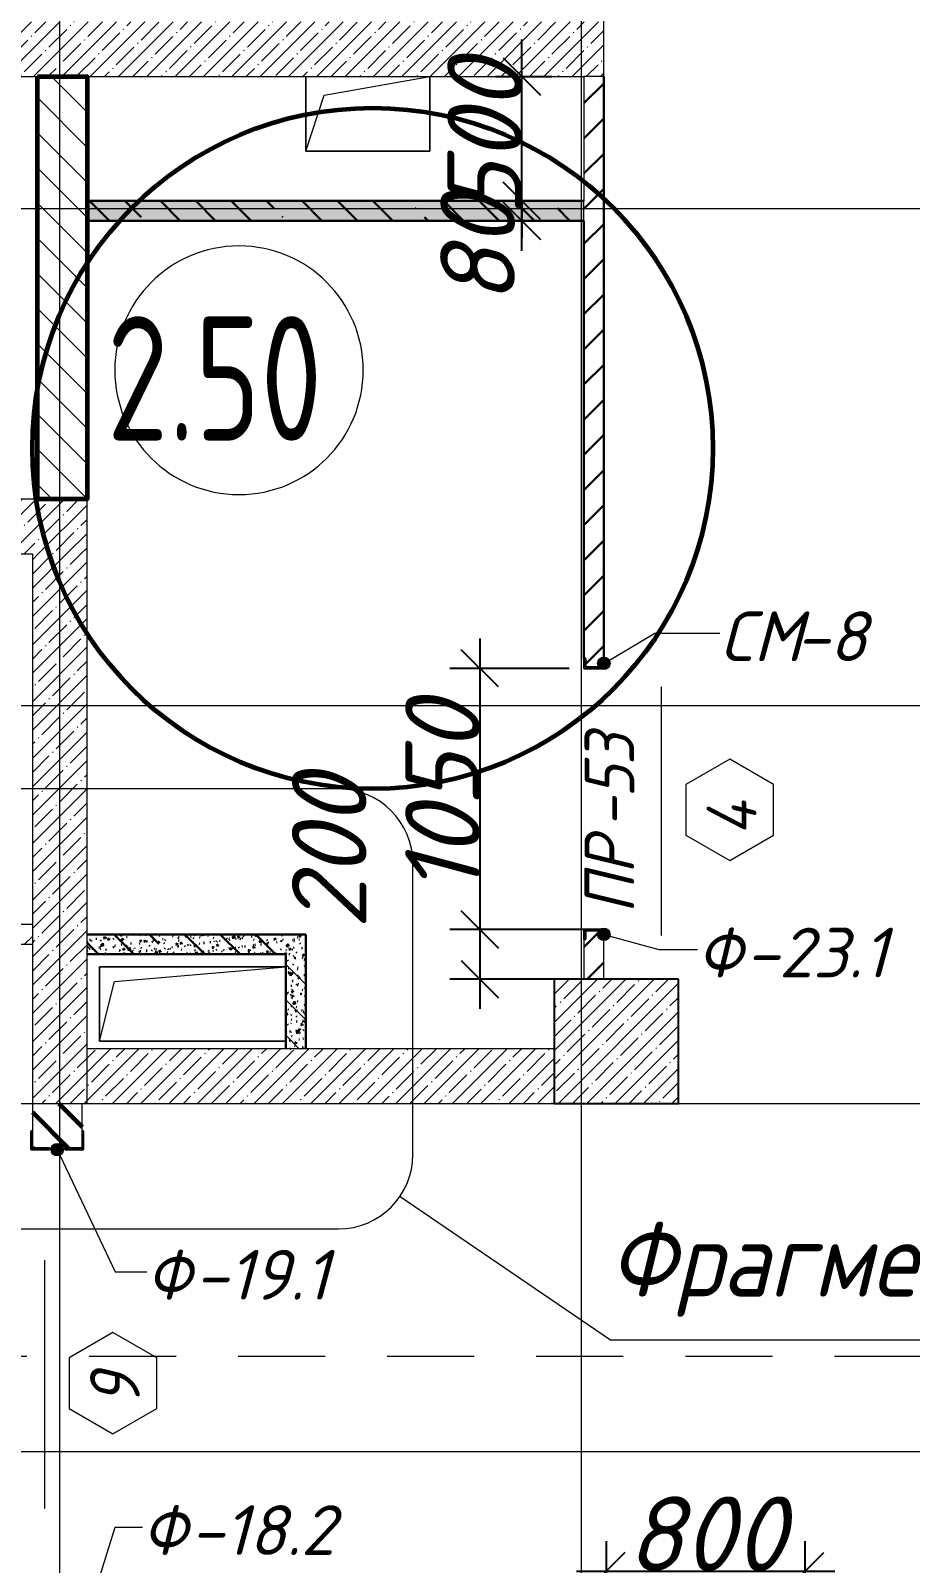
# Model space of a CAD drawing. Header units: millimetres. Extents: x 12986 to 523328, y -9759 to 30092.
# Drawn here: x 337590 to 341131, y 8784 to 14949 of the extents above; entities that cross this region are included whole.
import ezdxf

# ---------------------------------------------------------------- set-up
doc = ezdxf.new("R2010")
doc.units = ezdxf.units.MM
doc.linetypes.add('01 Штриховая _4 мм_', pattern=[600, 350, -250])
for name, color, linetype, lineweight in [('0) ПГП', 1, 'Continuous', 30), ('1) ПГП Зеленый', 3, 'Continuous', 30), ('2) Расчет', 1, 'Continuous', 30), ('3) РАсчет Зел', 3, 'Continuous', 30), ('5) Блок ячеистый', 160, 'Continuous', 60), ('A-ANNO-DIMS', 7, 'Continuous', 9), ('A-ANNO-SYMB', 7, 'Continuous', 9), ('A-AREA-IDEN', 7, 'Continuous', 9), ('A-DOOR-IDEN', 7, 'Continuous', 9), ('A-FLOR', 7, 'Continuous', 9), ('A-GENM', 7, 'Continuous', 9), ('A-GENM-1', 7, 'Continuous', 25), ('A-GENM-IDEN', 7, 'Continuous', 9), ('A-WALL-6', 18, 'Continuous', 13), ('A-WALL-8', 7, 'Continuous', 9), ('A-WALL-FNSH-2', 7, 'Continuous', 5), ('A-WALL-PATT-1', 7, 'Continuous', 5), ('A-WALL-PATT-3', 250, 'Continuous', 5), ('A-WALL-PATT-4', 250, 'Continuous', 5), ('G-ANNO-SYMB-1', 7, '01 Штриховая _4 мм_', 9), ('S-COLS', 7, 'Continuous', 9), ('S-COLS-1', 7, 'Continuous', 5), ('S-COLS-2', 7, 'Continuous', 25), ('Оси-1', 7, 'Continuous', 20)]:
    doc.layers.add(name, color=color, linetype=linetype, lineweight=lineweight)
doc.layers.add('0)Допникки кружки', color=7, linetype='Continuous', plot=False)
for name, color, linetype, lineweight, true_color in [('A-WALL-3', 7, 'Continuous', 5, 0x000000), ('A-WALL-FNSH-3', 7, 'Continuous', 13, 0x008000), ('A-WALL-PATT-2', 7, 'Continuous', 5, 0xce0000)]:
    doc.layers.add(name, color=color, linetype=linetype, lineweight=lineweight, true_color=true_color)
doc.styles.add('ISOCPEUR_I_2', font='isocpeui.ttf', dxfattribs={"height": 300})
doc.styles.add('ISOCPEUR_I_3', font='isocpeui.ttf', dxfattribs={"width": 0.9, "height": 200})
doc.styles.add('ISOCPEUR_I_4', font='isocpeui.ttf', dxfattribs={"width": 0.9, "height": 300})
doc.styles.add('СПДС', font='ГОСТ тип А.ttf', dxfattribs={"width": 0.9})
doc.dimstyles.new('ISO-2_0_0_9К_СРЕДНИЙ', dxfattribs={"dimscale": 304.8, "dimtxt": 199.196235, "dimasz": 0.492126, "dimexe": 0.393701, "dimexo": 0, "dimgap": 0, "dimtad": 1, "dimdec": 0, "dimzin": 0, "dimdsep": 46, "dimtxsty": 'ISOCPEUR_I_2', "dimblk1": 'OBLIQUE', "dimblk2": 'OBLIQUE', "dimsah": 1, "dimcen": 0.09, "dimdle": 0.393701, "dimazin": 0, "dimtfac": 1, "dimtdec": 4, "dimtix": 1, "dimtmove": 2, "dimatfit": 3, "dimfxl": 1, "dimtvp": 1, "dimtolj": 1, "dimtzin": 0, "dimarcsym": 2})
doc.dimstyles.new('ISO-2_0_0_9К_СРЕДНИЙ_2', dxfattribs={"dimscale": 304.8, "dimtxt": 199.196235, "dimasz": 0.492126, "dimexe": 0.393701, "dimexo": 0, "dimgap": 0, "dimtad": 1, "dimdec": 0, "dimzin": 0, "dimdsep": 46, "dimtxsty": 'ISOCPEUR_I_2', "dimblk1": 'OBLIQUE', "dimblk2": 'OBLIQUE', "dimsah": 1, "dimcen": 0.09, "dimdle": 0.393701, "dimazin": 0, "dimtfac": 1, "dimtdec": 4, "dimtix": 1, "dimtmove": 0, "dimatfit": 3, "dimfxl": 1, "dimtvp": 1, "dimtolj": 1, "dimtzin": 0, "dimarcsym": 2})
pattern_1 = [(45, (239096.85, -2765.93), (-57.024626, 57.024626), []), (45, (239153.876, -2765.93), (-57.024626, 57.024626), [100.806, -20.161, 3.353, -16.808])]
pattern_2 = [(135, (239096.85, -2765.93), (-70.71068, -70.71068), [])]
pattern_3 = [(45, (239096.85, -2765.93), (-70.71068, 70.71068), [])]
pattern_4 = [(50, (239096.85, -2765.93), (72.873764, -6.37607), [7.62, -83.82]), (355, (239096.85, -2765.93), (-14.09699, 76.422444), [6.096, -67.056]), (100.451, (239102.924, -2766.464), (58.776964, 70.04687), [6.476, -71.236]), (46.184, (239096.85, -2745.61), (108.43142, -16.817454), [11.43, -125.73]), (96.636, (239105.89, -2747.01), (94.961, 98.97089), [9.714, -106.854]), (351.184, (239096.85, -2745.61), (94.96227, 98.97018), [9.144, -100.584]), (21, (239107.01, -2750.69), (60.64565, -40.906537), [7.62, -83.82]), (326, (239107.01, -2750.69), (24.72083, 73.67493), [6.096, -67.056]), (71.451, (239112.065, -2754.1), (85.36689, 32.768737), [6.476, -71.236]), (37.5, (239096.85, -2765.933), (1.235525, 33.8224325), [3.353, -62.89, 3.353, -64.719, -67.31]), (37.5, (239096.85, -2765.933), (1.235525, 33.8224325), [-134.315, 3.353, -63.957]), (7.5, (239096.85, -2765.933), (26.728146, 40.072549), [3.353, -35.458, 3.353, -61.366, -25.654]), (7.5, (239096.85, -2765.933), (26.728146, 40.072549), [-103.53, 3.353, -22.301]), (327.5, (239074.194, -2765.933), (54.2363175, -2.292117), [3.353, -22.047, 3.353, -75.895, -105.156]), (327.5, (239074.194, -2765.933), (54.2363175, -2.292117), [-104.648, 3.353, -101.803]), (317.5, (239064.034, -2765.933), (59.25158, 10.17014), [3.353, -29.667, 3.353, -49.276, -74.676]), (317.5, (239064.034, -2765.933), (59.25158, 10.17014), [-85.649, 3.353, -71.323])]
pattern_5 = [(135, (239096.85, -2765.93), (-142.5612, -142.5612), []), (135, (239239.41, -2765.93), (-142.5612, -142.5612), [252.016, -50.403, 3.353, -47.05])]

# ---------------------------------------------------------------- blocks, each defined once
blk = doc.blocks.new('Колонна_Несущая_Прямоугольное сечение - 500х500-V47-АР1_1_Кладочный план 2 этажа')
at = {"layer": 'S-COLS-1'}
h = blk.add_hatch(dxfattribs=at)
h.set_pattern_fill('FP_63', color=256, style=0, pattern_type=2)
h.set_pattern_definition([(45, (-100850, -13650), (-57.024626, 57.024626), []), (45, (-100792.975, -13650), (-57.024626, 57.024626), [100.806, -20.161, 3.353, -16.808])])
h.paths.add_polyline_path([(-250, -250), (250, -250), (250, 250), (-250, 250)], flags=0)
at = {"layer": 'S-COLS-2'}
for p, q in [((250, 250), (-250, 250)), ((-250, 250), (-250, -250)), ((250, -250), (250, 250)), ((-250, -250), (250, -250))]:
    blk.add_line(p, q, dxfattribs=at)
blk = doc.blocks.new('AR_Отверстие прямоугольное _в плите_ - AR_Отверстие прямоугольное _в плите_-24493740-АР1_1_Кладочный план 2 этажа')
at = {"layer": 'A-GENM'}
for p, q in [((-250, 150), (-250, -150)), ((-175, 75), (250, 150)), ((250, -150), (250, 150)), ((-250, -150), (-175, 75)), ((-250, -150), (250, -150))]:
    blk.add_line(p, q, dxfattribs=at)
blk = doc.blocks.new('AR_Отверстие прямоугольное _в плите_ - AR_Отверстие прямоугольное _в плите_-24493498-АР1_1_Кладочный план 2 этажа')
at = {"layer": 'A-GENM'}
for p, q in [((375, 150), (-375, 150)), ((-375, 150), (-375, -150)), ((-315, 90), (375, 150)), ((-375, -150), (-315, 90)), ((-375, -150), (375, -150))]:
    blk.add_line(p, q, dxfattribs=at)
blk = doc.blocks.new('Фахверк_СКБ_Уголок - Ф-19_1_200х3980 h все крепления развернуты-28533837-АР1_1_Кладочный план 2 этажа')
at = {"layer": 'A-GENM-1'}
for p, q in [((200, 156), (125, 156)), ((125, 156), (125, 81)), ((131, 81), (131, 150)), ((131, 150), (200, 150)), ((200, 150), (200, 156)), ((125, 81), (131, 81)), ((131, 19), (125, 19)), ((125, 19), (125, -56)), ((131, -50), (131, 19)), ((125, -56), (200, -56)), ((200, -50), (131, -50)), ((200, -56), (200, -50))]:
    blk.add_line(p, q, dxfattribs=at)
blk = doc.blocks.new('Фахверк_СКБ_Швеллер_Тип 2 - СМ-8_80х2180h-30702246-АР1_1_Кладочный план 2 этажа')
at = {"layer": 'A-GENM-1'}
for p, q in [((165, 40), (125, 40)), ((125, 40), (125, -40)), ((129.5, 32.6), (165, 32.6)), ((129.5, -32.6), (129.5, 32.6)), ((165, 32.6), (165, 40)), ((125, -40), (165, -40)), ((165, -32.6), (129.5, -32.6)), ((165, -40), (165, -32.6))]:
    blk.add_line(p, q, dxfattribs=at)
blk = doc.blocks.new('Фахверк_СКБ_Швеллер - Ф-23_1_80х3980 h_все крепления развернуты-29290712-АР1_1_Кладочный план 2 этажа')
at = {"layer": 'A-GENM-1'}
for p, q in [((165, 40), (125, 40)), ((125, 40), (125, -40)), ((129.5, 32.6), (165, 32.6)), ((129.5, -32.6), (129.5, 32.6)), ((165, 32.6), (165, 40)), ((125, -40), (165, -40)), ((165, -32.6), (129.5, -32.6)), ((165, -40), (165, -32.6))]:
    blk.add_line(p, q, dxfattribs=at)
blk = doc.blocks.new('План этажа - длина полки 8 мм-17663127-АР1_1_Кладочный план 2 этажа')
at = {"layer": 'A-ANNO-SYMB'}
blk.add_line((-4, 0.001), (4, 0.001), dxfattribs=at)
blk = doc.blocks.new('AAR_СКБ_Марка_Двери_Перемычка и проем - Марка перемычки и проема-25306769-АР1_1_Кладочный план 2 этажа')
at = {"layer": 'A-DOOR-IDEN'}
for p, q in [((-5, 0), (5, 0)), ((-0.968, -0.984), (-1.986, -2.747)), ((1.067, -0.984), (-0.968, -0.984)), ((2.085, -2.747), (1.067, -0.984)), ((-1.986, -2.747), (-0.968, -4.509)), ((1.067, -4.509), (2.085, -2.747)), ((-0.968, -4.509), (1.067, -4.509))]:
    blk.add_line(p, q, dxfattribs=at)
blk = doc.blocks.new('_Oblique')
at = {"color": 0, "linetype": 'ByBlock', "lineweight": -2}
blk.add_line((-0.5, -0.5), (0.5, 0.5), dxfattribs=at)
blk = doc.blocks.new('*D2535')
at = {"layer": 'A-ANNO-DIMS', "color": 0, "lineweight": -2, "transparency": 16777216}
for p, q in [((339397.5, 12504.1), (339397.5, 11214.1)), ((339756.9, 12384.1), (339277.5, 12384.1)), ((339816.9, 11334.1), (339277.5, 11334.1))]:
    blk.add_line(p, q, dxfattribs=at)
at = {"layer": 'Defpoints', "color": 0, "transparency": 16777216}
for p in [(339756.9, 12384.1), (339397.5, 11334.1), (339816.9, 11334.1)]:
    blk.add_point(p, dxfattribs=at)
at = {"layer": 'A-ANNO-DIMS', "color": 0, "lineweight": -2, "transparency": 16777216, "xscale": 150, "yscale": 150, "zscale": 150}
for p, rotation in [((339397.5, 12384.1), 90), ((339397.5, 11334.1), 270)]:
    blk.add_blockref('_Oblique', p, dxfattribs=dict(at, rotation=rotation))
at = {"layer": 'A-ANNO-DIMS', "color": 0, "transparency": 16777216, "insert": (339247.5, 11859.1), "char_height": 300, "width": 560.814, "attachment_point": 5, "rotation": 90, "style": 'ISOCPEUR_I_2'}
blk.add_mtext('\\A1;1050', dxfattribs=at)
blk = doc.blocks.new('*D2536')
at = {"layer": 'A-ANNO-DIMS', "color": 0, "lineweight": -2, "transparency": 16777216}
for p, q in [((339397.5, 11454.1), (339397.5, 11014.1)), ((339816.9, 11334.1), (339277.5, 11334.1)), ((339696.9, 11134.1), (339277.5, 11134.1))]:
    blk.add_line(p, q, dxfattribs=at)
at = {"layer": 'Defpoints', "color": 0, "transparency": 16777216}
for p in [(339816.9, 11334.1), (339397.5, 11134.1), (339696.9, 11134.1)]:
    blk.add_point(p, dxfattribs=at)
at = {"layer": 'A-ANNO-DIMS', "color": 0, "lineweight": -2, "transparency": 16777216, "xscale": 150, "yscale": 150, "zscale": 150}
for p, rotation in [((339397.5, 11334.1), 90), ((339397.5, 11134.1), 270)]:
    blk.add_blockref('_Oblique', p, dxfattribs=dict(at, rotation=rotation))
at = {"layer": 'A-ANNO-DIMS', "color": 0, "transparency": 16777216, "insert": (338641.4, 11335), "char_height": 300, "width": 455.087, "attachment_point": 1, "rotation": 90, "line_spacing_factor": 1.149209, "style": 'ISOCPEUR_I_2'}
blk.add_mtext('\\A1;200', dxfattribs=at)
blk = doc.blocks.new('*D2576')
at = {"layer": 'A-ANNO-DIMS', "color": 0, "lineweight": -2, "transparency": 16777216}
for p, q in [((339567, 14064.1), (339567, 14384.1)), ((339460.9, 14264.1), (339687, 14264.1)), ((339460.9, 14184.1), (339687, 14184.1))]:
    blk.add_line(p, q, dxfattribs=at)
at = {"layer": 'Defpoints', "color": 0, "transparency": 16777216}
for p in [(339460.9, 14264.1), (339567, 14264.1), (339460.9, 14184.1)]:
    blk.add_point(p, dxfattribs=at)
at = {"layer": 'A-ANNO-DIMS', "color": 0, "lineweight": -2, "transparency": 16777216, "xscale": 150, "yscale": 150, "zscale": 150}
for p, rotation in [((339567, 14264.1), 90), ((339567, 14184.1), 270)]:
    blk.add_blockref('_Oblique', p, dxfattribs=dict(at, rotation=rotation))
at = {"layer": 'A-ANNO-DIMS', "color": 0, "transparency": 16777216, "insert": (339239, 13847.1), "char_height": 300, "width": 303.391, "attachment_point": 1, "rotation": 90, "line_spacing_factor": 1.149209, "style": 'ISOCPEUR_I_2'}
blk.add_mtext('\\A1;80', dxfattribs=at)
blk = doc.blocks.new('*D2577')
at = {"layer": 'A-ANNO-DIMS', "color": 0, "lineweight": -2, "transparency": 16777216}
for p, q in [((339567, 14764.1), (339567, 14914.1)), ((339460.9, 14764.1), (339687, 14764.1)), ((339567, 14264.1), (339567, 14764.1)), ((339460.9, 14264.1), (339687, 14264.1)), ((339567, 14264.1), (339567, 14114.1))]:
    blk.add_line(p, q, dxfattribs=at)
at = {"layer": 'Defpoints', "color": 0, "transparency": 16777216}
for p in [(339460.9, 14764.1), (339567, 14764.1), (339460.9, 14264.1)]:
    blk.add_point(p, dxfattribs=at)
at = {"layer": 'A-ANNO-DIMS', "color": 0, "lineweight": -2, "transparency": 16777216, "xscale": 150, "yscale": 150, "zscale": 150}
for p, rotation in [((339567, 14764.1), 270), ((339567, 14264.1), 90)]:
    blk.add_blockref('_Oblique', p, dxfattribs=dict(at, rotation=rotation))
at = {"layer": 'A-ANNO-DIMS', "color": 0, "transparency": 16777216, "insert": (339417, 14514.1), "char_height": 300, "width": 455.087, "attachment_point": 5, "rotation": 90, "style": 'ISOCPEUR_I_2'}
blk.add_mtext('\\A1;500', dxfattribs=at)
blk = doc.blocks.new('*D2584')
at = {"layer": 'A-ANNO-DIMS', "color": 0, "lineweight": -2, "transparency": 16777216}
for p, q in [((339906.9, 8554.1), (339906.9, 8872.9)), ((340706.9, 7834.1), (340706.9, 8872.9)), ((339786.9, 8752.9), (340826.9, 8752.9))]:
    blk.add_line(p, q, dxfattribs=at)
at = {"layer": 'Defpoints', "color": 0, "transparency": 16777216}
for p in [(340706.9, 8752.9), (339906.9, 8554.1), (340706.9, 7834.1)]:
    blk.add_point(p, dxfattribs=at)
at = {"layer": 'A-ANNO-DIMS', "color": 0, "lineweight": -2, "transparency": 16777216, "xscale": 150, "yscale": 150, "zscale": 150, "rotation": 180}
blk.add_blockref('_Oblique', (339906.9, 8752.9), dxfattribs=at)
at = {"layer": 'A-ANNO-DIMS', "color": 0, "lineweight": -2, "transparency": 16777216, "xscale": 150, "yscale": 150, "zscale": 150}
blk.add_blockref('_Oblique', (340706.9, 8752.9), dxfattribs=at)
at = {"layer": 'A-ANNO-DIMS', "color": 0, "transparency": 16777216, "insert": (340306.9, 8902.9), "char_height": 300, "width": 455.087, "attachment_point": 5, "style": 'ISOCPEUR_I_2'}
blk.add_mtext('\\A1;800', dxfattribs=at)
blk = doc.blocks.new('Марка_Помещения - Номер-25198446-Объем проектирования 2 этажа')
at = {"layer": 'A-AREA-IDEN'}
for start, end in [(360, 180), (180, 360)]:
    blk.add_arc((0, 0), 2.5, start, end, dxfattribs=at)

msp = doc.modelspace()

# ---------------------------------------------------------------- hatches: boundary and pattern name
at = {"layer": '0) ПГП'}
h = msp.add_hatch(dxfattribs=at)
h.set_pattern_fill('FP_25', color=256, style=0, pattern_type=2)
h.set_pattern_definition(pattern_4)
h.paths.add_polyline_path([(339816.85081, 14184.0673), (339816.85081, 14264.0673), (337816.85081, 14264.0673), (337816.85081, 14184.0673), (338594.50706, 14184.0673)], flags=0)
h = msp.add_hatch(dxfattribs=at)
h.set_pattern_fill('FP_26', color=256, style=0, pattern_type=2)
h.set_pattern_definition(pattern_5)
h.paths.add_polyline_path([(339816.85081, 14184.0673), (339816.85081, 14264.0673), (337816.85081, 14264.0673), (337816.85081, 14184.0673), (338594.50706, 14184.0673)], flags=0)
h = msp.add_hatch(dxfattribs=at)
h.set_pattern_fill('FP_25', color=256, style=0, pattern_type=2)
h.set_pattern_definition(pattern_4)
h.paths.add_polyline_path([(338696.85081, 11234.06731), (338696.85081, 11314.06731), (337816.85081, 11314.06731), (337816.85081, 11234.06731), (338616.85081, 11234.06731)], flags=0)
h = msp.add_hatch(dxfattribs=at)
h.set_pattern_fill('FP_26', color=256, style=0, pattern_type=2)
h.set_pattern_definition(pattern_5)
h.paths.add_polyline_path([(338696.85081, 11234.06731), (338696.85081, 11314.06731), (337816.85081, 11314.06731), (337816.85081, 11234.06731), (338616.85081, 11234.06731)], flags=0)
h = msp.add_hatch(dxfattribs=at)
h.set_pattern_fill('FP_25', color=256, style=0, pattern_type=2)
h.set_pattern_definition(pattern_4)
h.paths.add_polyline_path([(338616.85081, 10854.0673), (338696.85081, 10854.0673), (338696.85081, 11234.06731), (338616.85081, 11234.06731)], flags=0)
at = {"layer": '1) ПГП Зеленый'}
h = msp.add_hatch(dxfattribs=at)
h.set_pattern_fill('FP_24', color=256, style=0, pattern_type=2)
h.set_pattern_definition(pattern_3)
h.paths.add_polyline_path([(339816.85081, 11134.06731), (339896.85081, 11134.06731), (339896.85081, 11294.06731), (339889.45081, 11294.06731), (339889.45081, 11329.56731), (339824.25081, 11329.56731), (339824.25081, 11294.06731), (339816.85081, 11294.06731)], flags=0)
h.paths.add_polyline_path([(339824.25081, 12388.56731), (339889.45081, 12388.56731), (339889.45081, 12424.06731), (339896.85081, 12424.06731), (339896.85081, 14764.06731), (339816.85081, 14764.06731), (339816.85081, 12424.06731), (339824.25081, 12424.06731)], flags=0)
at = {"layer": '5) Блок ячеистый'}
h = msp.add_hatch(dxfattribs=at)
h.set_pattern_fill('FP_22', color=256, style=0, pattern_type=2)
h.set_pattern_definition(pattern_2)
h.paths.add_polyline_path([(337796.85081, 10454.0673), (337796.85081, 10634.06731), (337596.85081, 10634.06731), (337596.85081, 10454.0673), (337727.85081, 10454.0673)], flags=0)
at = {"layer": 'A-GENM-IDEN'}
h = msp.add_hatch(color=256, dxfattribs=at)
edge = h.paths.add_edge_path(flags=0)
edge.add_arc((339896.85081, 12404.06731), 25, 0, 360)
h = msp.add_hatch(color=256, dxfattribs=at)
edge = h.paths.add_edge_path(flags=0)
edge.add_arc((339896.85081, 11314.06731), 25, 0, 360)
h = msp.add_hatch(color=256, dxfattribs=at)
edge = h.paths.add_edge_path(flags=0)
edge.add_arc((337696.85081, 10448.0673), 25, 0, 360)
at = {"layer": 'A-WALL-PATT-1'}
h = msp.add_hatch(dxfattribs=at)
h.set_pattern_fill('FP_7', color=256, style=0, pattern_type=2)
h.set_pattern_definition(pattern_1)
h.paths.add_polyline_path([(339896.85081, 14764.06731), (339896.85081, 14984.06731), (333676.85081, 14984.06731), (333676.85081, 14764.06731), (339816.85081, 14764.06731)], flags=0)
h = msp.add_hatch(dxfattribs=at)
h.set_pattern_fill('FP_7', color=256, style=0, pattern_type=2)
h.set_pattern_definition(pattern_1)
h.paths.add_polyline_path([(337816.85081, 12844.06731), (337816.85081, 13064.06731), (336296.85081, 13064.06731), (336296.85081, 12844.06731), (337596.85081, 12844.06731)], flags=0)
h.paths.add_polyline_path([(334946.85081, 12844.06731), (334946.85081, 13064.06731), (333896.85081, 13064.06731), (333896.85081, 12844.06731)], flags=0)
h = msp.add_hatch(dxfattribs=at)
h.set_pattern_fill('FP_7', color=256, style=0, pattern_type=2)
h.set_pattern_definition(pattern_1)
h.paths.add_polyline_path([(337816.85081, 10634.06731), (337816.85081, 12844.06731), (337596.85081, 12844.06731), (337596.85081, 10634.06731)], flags=0)
h = msp.add_hatch(dxfattribs=at)
h.set_pattern_fill('FP_7', color=256, style=0, pattern_type=2)
h.set_pattern_definition(pattern_1)
h.paths.add_polyline_path([(337816.85081, 10634.0673), (339696.85083, 10634.06731), (339696.85083, 10854.0673), (337816.85081, 10854.0673)], flags=0)
at = {"layer": 'A-WALL-PATT-2'}
h = msp.add_hatch(dxfattribs=at)
h.set_pattern_fill('FP_22', color=256, style=0, pattern_type=2)
h.set_pattern_definition(pattern_2)
h.paths.add_polyline_path([(337616.85081, 13064.06731), (337816.85081, 13064.06731), (337816.85081, 14764.06731), (337616.85081, 14764.06731), (337616.85081, 14472.83394)], flags=0)
at = {"layer": 'A-WALL-PATT-3'}
h = msp.add_hatch(dxfattribs=at)
h.set_pattern_fill('FP_24', color=256, style=0, pattern_type=2)
h.set_pattern_definition(pattern_3)
h.paths.add_polyline_path([(335916.85081, 11274.06731), (337596.85081, 11274.06731), (337596.85081, 11354.06731), (335916.85081, 11354.06731)], flags=0)
at = {"layer": 'A-WALL-PATT-4'}
h = msp.add_hatch(dxfattribs=at)
h.set_pattern_fill('FP_26', color=256, style=0, pattern_type=2)
h.set_pattern_definition(pattern_5)
h.paths.add_polyline_path([(338616.85081, 10854.0673), (338696.85081, 10854.0673), (338696.85081, 11234.06731), (338616.85081, 11234.06731)], flags=0)

# ---------------------------------------------------------------- linework, layer by layer
at = {"layer": '0) ПГП'}
for p, q in [((339816.85081, 14264.0673), (337816.85081, 14264.0673)), ((338696.85081, 10854.0673), (338696.85081, 11314.06731)), ((337816.85081, 11234.06731), (338616.85081, 11234.06731))]:
    msp.add_line(p, q, dxfattribs=at)
at = {"layer": '0)Допникки кружки', "color": 6, "lineweight": 60}
msp.add_circle((338966.23644, 13268.80535), 1369.38563, dxfattribs=at)
at = {"layer": '1) ПГП Зеленый'}
msp.add_line((339896.85081, 12424.06731), (339896.85081, 14764.06731), dxfattribs=at)
at = {"layer": '2) Расчет'}
for p, q in [((337816.85081, 14184.0673), (339816.85081, 14184.0673)), ((338696.85081, 11314.06731), (337816.85081, 11314.06731)), ((338616.85081, 11234.06731), (338616.85081, 10854.0673))]:
    msp.add_line(p, q, dxfattribs=at)
at = {"layer": '3) РАсчет Зел'}
msp.add_line((339816.85081, 14184.0673), (339816.85081, 12424.06731), dxfattribs=at)
at = {"layer": '5) Блок ячеистый'}
msp.add_lwpolyline([(337616.85081, 14764.06731), (337816.85081, 14764.06731), (337816.85081, 13064.06731), (337616.85081, 13064.06731)], close=True, dxfattribs=at)
at = {"layer": 'A-ANNO-SYMB'}
for p, q in [((338828.50803, 11899.41972), (335692.3385, 11899.41972)), ((339128.50803, 10429.07024), (339128.50803, 11599.41972)), ((339076.54088, 10260.31093), (339924.05241, 9683.67171)), ((335692.3385, 10129.07024), (338828.50803, 10129.07024)), ((339924.05241, 9683.67171), (340570.53965, 9683.67171))]:
    msp.add_line(p, q, dxfattribs=at)
for centre, start, end in [((338828.50803, 11599.41972), 0, 90), ((338828.50803, 10429.07024), 270, 0)]:
    msp.add_arc(centre, 300, start, end, dxfattribs=at)
at = {"layer": 'A-FLOR'}
for p, q in [((338696.85081, 14464.06748), (338696.85081, 14764.06731)), ((339196.85081, 14764.06731), (339196.85081, 14464.06748)), ((339196.85081, 14464.06748), (338696.85081, 14464.06748)), ((337866.85081, 11184.06748), (338616.85081, 11184.06748)), ((337866.85081, 10884.06748), (337866.85081, 11184.06748)), ((338616.85081, 10884.06748), (337866.85081, 10884.06748))]:
    msp.add_line(p, q, dxfattribs=at)
at = {"layer": 'A-GENM-IDEN'}
for p, q in [((339896.85081, 12404.06731), (340101.79017, 12525.48126)), ((340101.79017, 12525.48126), (340363.82002, 12525.48126)), ((339896.85081, 11314.06731), (340118.35631, 11253.30741)), ((340118.35631, 11253.30741), (340274.44091, 11253.30741)), ((337696.85081, 10448.0673), (337929.96057, 9957.18339)), ((337929.96057, 9957.18339), (338057.07033, 9957.18339)), ((337802.85076, 8522.5673), (337930.46053, 8930.11277)), ((337930.46053, 8930.11277), (338040.07029, 8930.11277))]:
    msp.add_line(p, q, dxfattribs=at)
for centre in [(339896.85081, 12404.06731), (339896.85081, 11314.06731), (337696.85081, 10448.0673)]:
    msp.add_circle(centre, 25, dxfattribs=at)
at = {"layer": 'A-WALL-3'}
for p, q in [((339896.85081, 14764.06731), (339896.85081, 18634.06731)), ((336816.85081, 14764.06731), (339816.85081, 14764.06731)), ((337816.85081, 13064.06731), (336816.85081, 13064.06731)), ((337816.85081, 10634.0673), (337816.85081, 13064.06731)), ((336296.85081, 12844.06731), (337596.85084, 12844.06731)), ((337596.85081, 12844.06731), (337596.85081, 10634.06731)), ((339696.85083, 10854.0673), (337816.85081, 10854.0673)), ((337596.85081, 10634.06731), (337816.85081, 10634.06731)), ((337816.85081, 10634.0673), (339696.85083, 10634.0673))]:
    msp.add_line(p, q, dxfattribs=at)
at = {"layer": 'A-WALL-6'}
msp.add_line((339896.85081, 14764.06731), (339816.85081, 14764.06731), dxfattribs=at)
at = {"layer": 'A-WALL-8'}
for p, q in [((337816.85081, 14264.0673), (337816.85081, 14184.0673)), ((339816.85081, 14184.0673), (339816.85081, 14264.0673))]:
    msp.add_line(p, q, dxfattribs=at)
at = {"layer": 'A-WALL-FNSH-2'}
for p, q in [((337616.85081, 14764.06731), (337616.85081, 13064.06731)), ((337816.85081, 14264.0673), (337816.85081, 14764.06731)), ((337816.85081, 13064.06731), (337816.85081, 14184.0673)), ((337596.85081, 10634.06731), (337596.85081, 10523.0673)), ((337796.85081, 10523.0673), (337796.85081, 10634.06731)), ((337665.85081, 10454.0673), (337727.85081, 10454.0673))]:
    msp.add_line(p, q, dxfattribs=at)
at = {"layer": 'A-WALL-FNSH-3'}
for p, q in [((339816.85081, 14764.06731), (339816.85081, 14264.0673)), ((337596.85081, 11354.06731), (335836.85081, 11354.06731)), ((339816.85081, 11294.06731), (339816.85081, 11134.06731)), ((339896.85081, 11134.06731), (339896.85081, 11294.06731)), ((336796.85081, 11274.06731), (337596.85081, 11274.06731))]:
    msp.add_line(p, q, dxfattribs=at)
at = {"layer": 'G-ANNO-SYMB-1'}
msp.add_line((282025.05495, 9617.34578), (365873.70751, 9617.34578), dxfattribs=at)
at = {"layer": 'Оси-1'}
for p, q in [((337706.85078, -6915.9327), (337706.85078, 25871.01046)), ((339806.85078, -6915.9327), (339806.85078, 25871.01046)), ((234936.85079, 14234.06737), (365048.47884, 14234.06737)), ((234936.85079, 12234.0673), (365048.47884, 12234.0673)), ((234936.85079, 10634.0673), (365048.47884, 10634.0673)), ((234936.85079, 9234.0673), (365048.47884, 9234.0673))]:
    msp.add_line(p, q, dxfattribs=at)

# ---------------------------------------------------------------- block references
at = {"layer": 'A-ANNO-SYMB', "xscale": 99.99999999999993, "yscale": 99.99999999999993, "zscale": 99.99999999999993}
msp.add_blockref('План этажа - длина полки 8 мм-17663127-АР1_1_Кладочный план 2 этажа', (340970.53699, 9683.67171), dxfattribs=at)
at = {"layer": 'A-AREA-IDEN', "xscale": 199.9999999999999, "yscale": 199.9999999999999, "zscale": 199.9999999999999}
msp.add_blockref('Марка_Помещения - Номер-25198446-Объем проектирования 2 этажа', (338428.508, 13583.03801), dxfattribs=at)
at = {"layer": 'A-DOOR-IDEN', "xscale": 99.99999999999993, "yscale": 99.99999999999993, "zscale": 99.99999999999993}
for p, rotation in [((340128.74212, 11809.69794), 90.00000000000007), ((337646.35707, 9504.0673), 89.99999999999991)]:
    msp.add_blockref('AAR_СКБ_Марка_Двери_Перемычка и проем - Марка перемычки и проема-25306769-АР1_1_Кладочный план 2 этажа', p, dxfattribs=dict(at, rotation=rotation))
at = {"layer": 'A-GENM'}
for name, p in [('AR_Отверстие прямоугольное _в плите_ - AR_Отверстие прямоугольное _в плите_-24493740-АР1_1_Кладочный план 2 этажа', (338946.85081, 14614.06748)), ('AR_Отверстие прямоугольное _в плите_ - AR_Отверстие прямоугольное _в плите_-24493498-АР1_1_Кладочный план 2 этажа', (338241.85081, 11034.06748))]:
    msp.add_blockref(name, p, dxfattribs=at)
at = {"layer": 'A-GENM-1'}
for name, p, rotation in [('Фахверк_СКБ_Швеллер_Тип 2 - СМ-8_80х2180h-30702246-АР1_1_Кладочный план 2 этажа', (339856.85081, 12259.06731), 90), ('Фахверк_СКБ_Швеллер - Ф-23_1_80х3980 h_все крепления развернуты-29290712-АР1_1_Кладочный план 2 этажа', (339856.85081, 11459.06731), 270), ('Фахверк_СКБ_Уголок - Ф-19_1_200х3980 h все крепления развернуты-28533837-АР1_1_Кладочный план 2 этажа', (337746.85081, 10323.0673), 90)]:
    msp.add_blockref(name, p, dxfattribs=dict(at, rotation=rotation))
at = {"layer": 'S-COLS'}
msp.add_blockref('Колонна_Несущая_Прямоугольное сечение - 500х500-V47-АР1_1_Кладочный план 2 этажа', (339946.85083, 10884.06731), dxfattribs=at)

# ---------------------------------------------------------------- texts
at = {"layer": 'A-ANNO-SYMB', "insert": (339916.54034, 10157.02668), "char_height": 300, "width": 2085.1891875, "attachment_point": 1, "style": 'ISOCPEUR_I_3'}
msp.add_mtext('Фрагмент', dxfattribs=at)
at = {"layer": 'A-AREA-IDEN', "insert": (337897.0417, 13800.15662), "char_height": 500, "width": 1327.5945, "attachment_point": 1, "style": 'СПДС'}
msp.add_mtext('2.50', dxfattribs=at)
at = {"layer": 'A-DOOR-IDEN', "char_height": 200, "attachment_point": 1, "rotation": 90, "style": 'ISOCPEUR_I_2'}
for s, insert, width in [('\\fISOCPEUR|b0|i1|c204|p34|;\\W.9;4', (340311.38349, 11711.34941), 187.594875), ('\\fISOCPEUR|b0|i1|c204|p34|;\\W.9;9', (337828.99845, 9417.86878), 158.734125)]:
    msp.add_mtext(s, dxfattribs=dict(at, insert=insert, width=width))
at = {"layer": 'A-GENM-IDEN', "char_height": 200, "attachment_point": 1, "style": 'ISOCPEUR_I_2'}
for s, insert, width in [('СМ', (340363.82002, 12613.09584), 367.9745625), ('-8', (340667.4294, 12613.09584), 317.46825), ('\\fISOCPEUR|b0|i1|c204|p34|;\\W.9;Ф', (340274.44091, 11340.922), 230.886), ('-23.1', (340464.94091, 11340.922), 663.79725), ('\\fISOCPEUR|b0|i1|c204|p34|;\\W.9;Ф', (338057.07033, 10044.79797), 230.886), ('-19.1', (338247.57033, 10044.79797), 620.506125), ('\\fISOCPEUR|b0|i1|c204|p34|;\\W.9;Ф', (338040.07029, 9017.72735), 230.886), ('-18.2', (338230.57029, 9017.72735), 663.79725)]:
    msp.add_mtext(s, dxfattribs=dict(at, insert=insert, width=width))
at = {"layer": 'A-GENM-IDEN', "char_height": 200, "attachment_point": 1, "rotation": 90, "style": 'ISOCPEUR_I_4'}
for s, insert, width in [('-53', (339819.45326, 11741.37134), 529.11375), ('ПР', (339819.45326, 11397.41301), 416.8775)]:
    msp.add_mtext(s, dxfattribs=dict(at, insert=insert, width=width))

# ---------------------------------------------------------------- dimensions: what is measured, and where the dimension line sits
at = {"layer": 'A-ANNO-DIMS'}
for base, p1, p2, override, picture, middle in [((339566.98687, 14764.06731), (339460.92085, 14264.0673), (339460.92085, 14764.06731), {"dimpost": '<>', "dimfxl": 500.000005}, '*D2577', (339416.98687, 14514.0673)), ((339397.51495, 11334.06731), (339756.85081, 12384.06731), (339816.85081, 11334.06731), {"dimpost": '<>', "dimfxl": 1051.712889}, '*D2535', (339247.51495, 11859.06731))]:
    dim = msp.add_linear_dim(base=base, p1=p1, p2=p2, angle=90, dimstyle='ISO-2_0_0_9К_СРЕДНИЙ_2', override=override, dxfattribs=at)
    dim.commit()
    dim.dimension.update_dxf_attribs({"geometry": picture, "text_midpoint": middle})
for base, p1, p2, override, picture, middle in [((339566.98687, 14264.0673), (339460.92085, 14184.0673), (339460.92085, 14264.0673), {"dimpost": '<>', "dimfxl": 80}, '*D2576', (339439.02905, 13998.82088)), ((339397.51495, 11134.06731), (339816.85081, 11334.06731), (339696.85083, 11134.06731), {"dimpost": '<>', "dimfxl": 233.238067}, '*D2536', (338841.37836, 11562.54668))]:
    dim = msp.add_linear_dim(base=base, p1=p1, p2=p2, angle=90, dimstyle='ISO-2_0_0_9К_СРЕДНИЙ', override=override, dxfattribs=at)
    dim.commit()
    dim.dimension.update_dxf_attribs({"geometry": picture, "text_midpoint": middle, "dimtype": 160, "text_rotation": 90})
dim = msp.add_linear_dim(base=(340706.85081, 8752.92233), p1=(339906.85076, 8554.06711), p2=(340706.85081, 7834.06731), dimstyle='ISO-2_0_0_9К_СРЕДНИЙ_2', override={"dimpost": '<>', "dimfxl": 1076.289827}, dxfattribs=at)
dim.commit()
dim.dimension.update_dxf_attribs({"geometry": '*D2584', "text_midpoint": (340306.85079, 8902.92233)})

doc.saveas('drawing.dxf')
